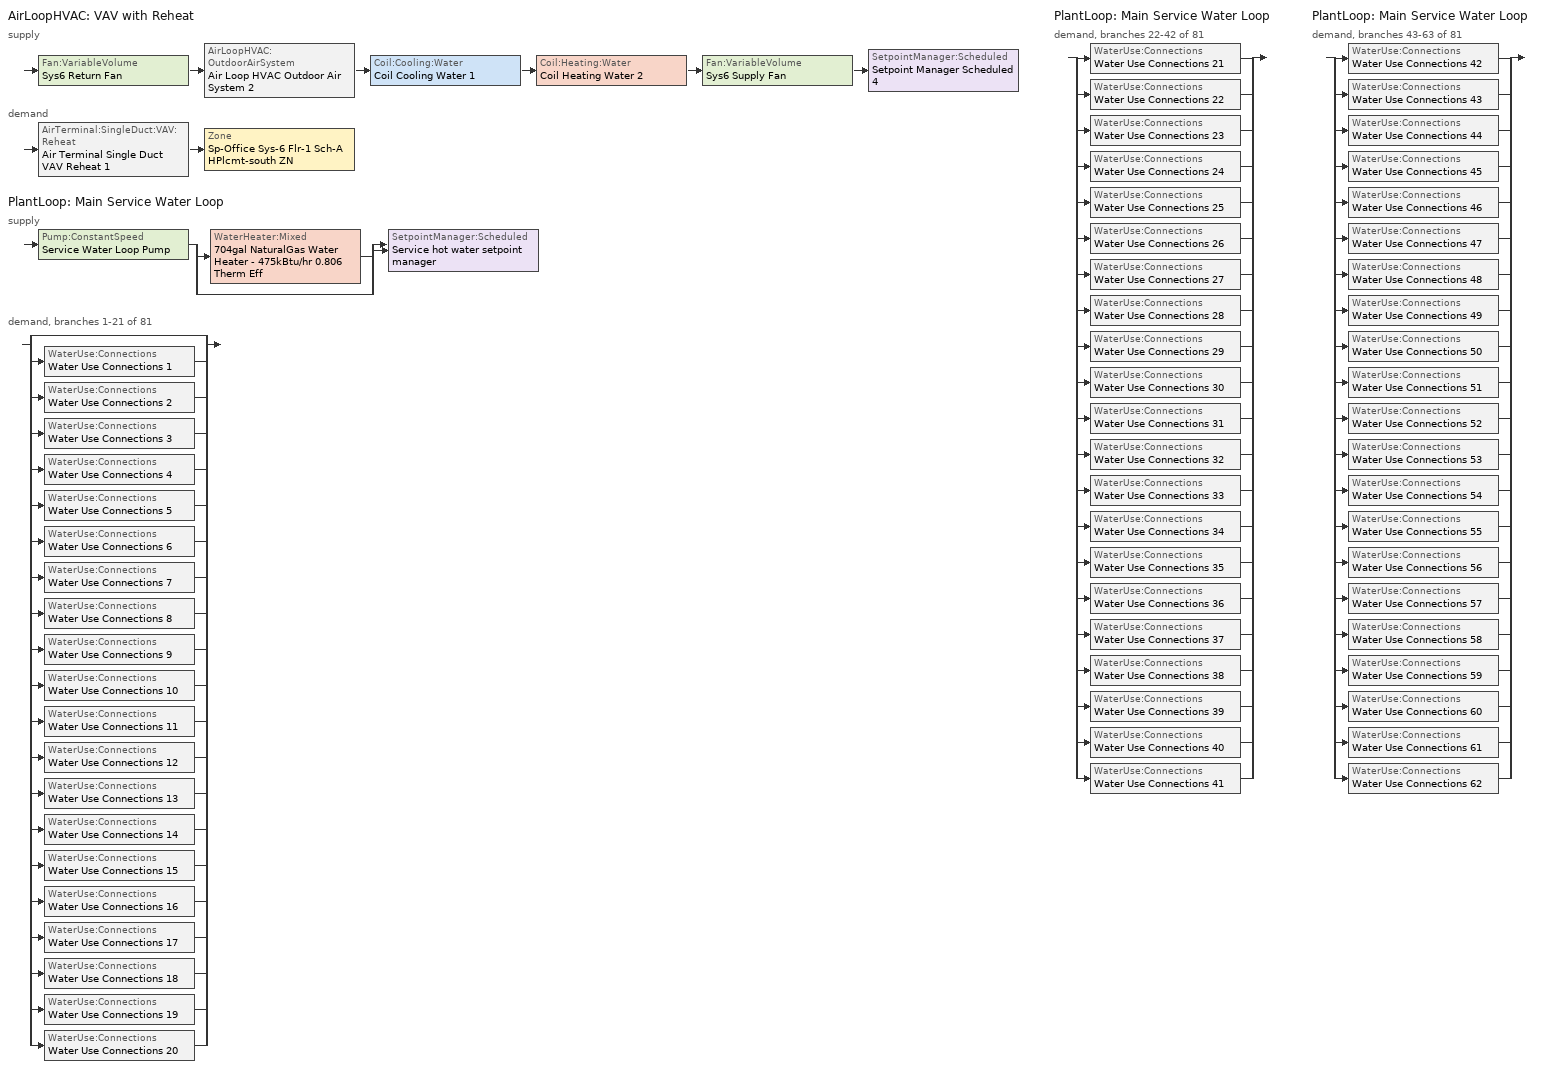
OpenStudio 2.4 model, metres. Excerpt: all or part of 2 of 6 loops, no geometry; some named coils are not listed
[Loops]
AirLoopHVAC 'VAV with Reheat'
 supply: Fan:VariableVolume 'Sys6 Return Fan' > AirLoopHVAC:OutdoorAirSystem 'Air Loop HVAC Outdoor Air System 2' > Coil:Cooling:Water 'Coil Cooling Water 1' > Coil:Heating:Water 'Coil Heating Water 2' > Fan:VariableVolume 'Sys6 Supply Fan' > SetpointManager:Scheduled 'Setpoint Manager Scheduled 4'
 demand: AirTerminal:SingleDuct:VAV:Reheat 'Air Terminal Single Duct VAV Reheat 1' > Zone 'Sp-Office Sys-6 Flr-1 Sch-A HPlcmt-south ZN'
PlantLoop 'Main Service Water Loop'
 supply: Pump:ConstantSpeed 'Service Water Loop Pump' > split
  | WaterHeater:Mixed '704gal NaturalGas Water Heater - 475kBtu/hr 0.806 Therm Eff'
  | bypass
  join > SetpointManager:Scheduled 'Service hot water setpoint manager'
 demand, branches 1-21 of 81: split
  | bypass
  | WaterUse:Connections 'Water Use Connections 1'
  | WaterUse:Connections 'Water Use Connections 2'
  | WaterUse:Connections 'Water Use Connections 3'
  | WaterUse:Connections 'Water Use Connections 4'
  | WaterUse:Connections 'Water Use Connections 5'
  | WaterUse:Connections 'Water Use Connections 6'
  | WaterUse:Connections 'Water Use Connections 7'
  | WaterUse:Connections 'Water Use Connections 8'
  | WaterUse:Connections 'Water Use Connections 9'
  | WaterUse:Connections 'Water Use Connections 10'
  | WaterUse:Connections 'Water Use Connections 11'
  | WaterUse:Connections 'Water Use Connections 12'
  | WaterUse:Connections 'Water Use Connections 13'
  | WaterUse:Connections 'Water Use Connections 14'
  | WaterUse:Connections 'Water Use Connections 15'
  | WaterUse:Connections 'Water Use Connections 16'
  | WaterUse:Connections 'Water Use Connections 17'
  | WaterUse:Connections 'Water Use Connections 18'
  | WaterUse:Connections 'Water Use Connections 19'
  | WaterUse:Connections 'Water Use Connections 20'
PlantLoop 'Main Service Water Loop'
 demand, branches 22-42 of 81: split
  | WaterUse:Connections 'Water Use Connections 21'
  | WaterUse:Connections 'Water Use Connections 22'
  | WaterUse:Connections 'Water Use Connections 23'
  | WaterUse:Connections 'Water Use Connections 24'
  | WaterUse:Connections 'Water Use Connections 25'
  | WaterUse:Connections 'Water Use Connections 26'
  | WaterUse:Connections 'Water Use Connections 27'
  | WaterUse:Connections 'Water Use Connections 28'
  | WaterUse:Connections 'Water Use Connections 29'
  | WaterUse:Connections 'Water Use Connections 30'
  | WaterUse:Connections 'Water Use Connections 31'
  | WaterUse:Connections 'Water Use Connections 32'
  | WaterUse:Connections 'Water Use Connections 33'
  | WaterUse:Connections 'Water Use Connections 34'
  | WaterUse:Connections 'Water Use Connections 35'
  | WaterUse:Connections 'Water Use Connections 36'
  | WaterUse:Connections 'Water Use Connections 37'
  | WaterUse:Connections 'Water Use Connections 38'
  | WaterUse:Connections 'Water Use Connections 39'
  | WaterUse:Connections 'Water Use Connections 40'
  | WaterUse:Connections 'Water Use Connections 41'
PlantLoop 'Main Service Water Loop'
 demand, branches 43-63 of 81: split
  | WaterUse:Connections 'Water Use Connections 42'
  | WaterUse:Connections 'Water Use Connections 43'
  | WaterUse:Connections 'Water Use Connections 44'
  | WaterUse:Connections 'Water Use Connections 45'
  | WaterUse:Connections 'Water Use Connections 46'
  | WaterUse:Connections 'Water Use Connections 47'
  | WaterUse:Connections 'Water Use Connections 48'
  | WaterUse:Connections 'Water Use Connections 49'
  | WaterUse:Connections 'Water Use Connections 50'
  | WaterUse:Connections 'Water Use Connections 51'
  | WaterUse:Connections 'Water Use Connections 52'
  | WaterUse:Connections 'Water Use Connections 53'
  | WaterUse:Connections 'Water Use Connections 54'
  | WaterUse:Connections 'Water Use Connections 55'
  | WaterUse:Connections 'Water Use Connections 56'
  | WaterUse:Connections 'Water Use Connections 57'
  | WaterUse:Connections 'Water Use Connections 58'
  | WaterUse:Connections 'Water Use Connections 59'
  | WaterUse:Connections 'Water Use Connections 60'
  | WaterUse:Connections 'Water Use Connections 61'
  | WaterUse:Connections 'Water Use Connections 62'
[Sizing:Zone]
Sp-Office Sys-6 Flr-1 Sch-A HPlcmt-south ZN: Zone Cooling Design Supply Air Temperature Input Method=SupplyAirTemperature; Zone Cooling Design Supply Air Temperature {C}=13; Zone Cooling Design Supply Air Temperature Difference {deltaC}=11.11; Zone Heating Design Supply Air Temperature Input Method=SupplyAirTemperature; Zone Heating Design Supply Air Temperature {C}=43; Zone Heating Design Supply Air Temperature Difference {deltaC}=11.11; Zone Cooling Design Supply Air Humidity Ratio {kg-H2O/kg-air}=0.0085; Zone Heating Design Supply Air Humidity Ratio {kg-H2O/kg-air}=0.008; Zone Heating Sizing Factor=1.3; Zone Cooling Sizing Factor=1.1; Cooling Design Air Flow Method=DesignDay; Heating Design Air Flow Method=DesignDay; Account for Dedicated Outdoor Air System=No; Dedicated Outdoor Air System Control Strategy=NeutralSupplyAir; Dedicated Outdoor Air Low Setpoint Temperature for Design {C}=autosize; Dedicated Outdoor Air High Setpoint Temperature for Design {C}=autosize
[Zone equipment]
Sp-Office Sys-6 Flr-1 Sch-A HPlcmt-south ZN: Air Terminal Single Duct VAV Reheat 1, Zone HVAC Baseboard Convective Water 90
[PlantLoop]
Main Service Water Loop: Glycol Concentration=0; Maximum Loop Temperature {C}=60; Minimum Loop Temperature {C}=10; Plant Loop Volume {m3}=Autocalculate; Load Distribution Scheme=Optimal
[Sizing:Plant]
Main Service Water Loop: Loop Type=Heating; Design Loop Exit Temperature {C}=60; Loop Design Temperature Difference {deltaC}=5; Sizing Option=NonCoincident; Zone Timesteps in Averaging Window=1; Coincident Sizing Factor Mode=None
[AirLoopHVAC]
VAV with Reheat: Availability Schedule=VAV with Reheat Occ Sch; Design Supply Air Flow Rate {m3/s}=AutoSize
[Sizing:System]
VAV with Reheat: Type of Load to Size On=Sensible; Design Outdoor Air Flow Rate {m3/s}=Autosize; Minimum System Air Flow Ratio=0.3; Preheat Design Temperature {C}=7; Preheat Design Humidity Ratio {kg-H2O/kg-Air}=0.008; Precool Design Temperature {C}=13; Precool Design Humidity Ratio {kg-H2O/kg-Air}=0.008; Central Cooling Design Supply Air Temperature {C}=13; Central Heating Design Supply Air Temperature {C}=13.1; Sizing Option=NonCoincident; 100% Outdoor Air in Cooling=No; 100% Outdoor Air in Heating=No; Central Cooling Design Supply Air Humidity Ratio {kg-H2O/kg-Air}=0.0085; Central Heating Design Supply Air Humidity Ratio {kg-H2O/kg-Air}=0.008; Cooling Design Air Flow Method=DesignDay; Cooling Design Air Flow Rate {m3/s}=0; Heating Design Air Flow Method=DesignDay; Heating Design Air Flow Rate {m3/s}=0; System Outdoor Air Method=ZoneSum; Zone Maximum Outdoor Air Fraction=1; Cooling Supply Air Flow Rate Per Floor Area {m3/s-m2}=0.00996765; Cooling Fraction of Autosized Cooling Supply Air Flow Rate=1; Cooling Supply Air Flow Rate Per Unit Cooling Capacity {m3/s-W}=3.94755e-05; Heating Supply Air Flow Rate Per Floor Area {m3/s-m2}=0.00996765; Heating Fraction of Autosized Heating Supply Air Flow Rate=1; Heating Fraction of Autosized Cooling Supply Air Flow Rate=1; Heating Supply Air Flow Rate Per Unit Heating Capacity {m3/s-W}=3.15882e-05; Cooling Design Capacity Method=CoolingDesignCapacity; Cooling Design Capacity {W}=autosize; Cooling Design Capacity Per Floor Area {W/m2}=234.7; Fraction of Autosized Cooling Design Capacity=1; Heating Design Capacity Method=HeatingDesignCapacity; Heating Design Capacity {W}=autosize; Heating Design Capacity Per Floor Area {W/m2}=157; Fraction of Autosized Heating Design Capacity=1; Central Cooling Capacity Control Method=OnOff
[Controller:OutdoorAir]
Controller Outdoor Air 2: Minimum Outdoor Air Flow Rate {m3/s}=0; Maximum Outdoor Air Flow Rate {m3/s}=Autosize; Economizer Control Type=NoEconomizer; Economizer Control Action Type=ModulateFlow; Economizer Maximum Limit Dry-Bulb Temperature {C}=28; Economizer Maximum Limit Enthalpy {J/kg}=64000; Economizer Minimum Limit Dry-Bulb Temperature {C}=-100; Lockout Type=NoLockout; Minimum Limit Type=FixedMinimum; Minimum Outdoor Air Schedule=VAV with Reheat Occ Sch; Controller Mechanical Ventilation=Controller Mechanical Ventilation 2; High Humidity Control=No; Heat Recovery Bypass Control Type=BypassWhenWithinEconomizerLimits
[Controller:MechanicalVentilation]
Controller Mechanical Ventilation 2: Availability Schedule=Always On Discrete; System Outdoor Air Method=ZoneSum
[AirLoopHVAC:OutdoorAirSystem]
Air Loop HVAC Outdoor Air System 2: Controller=Controller Outdoor Air 2
[SetpointManager:Scheduled] Control Variable=Temperature
Name | Schedule
Setpoint Manager Scheduled 4 | Supply Air Temp
Service hot water setpoint manager | Service Water Loop Temp - 140F
[Pump:ConstantSpeed]
Service Water Loop Pump: Rated Flow Rate {m3/s}=autosize; Rated Pump Head {Pa}=580546; Rated Power Consumption {W}=autosize; Motor Efficiency=0.855; Fraction of Motor Inefficiencies to Fluid Stream=0; Pump Control Type=Intermittent; Design Power Sizing Method=PowerPerFlowPerPressure; Design Electric Power per Unit Flow Rate {W/(m3/s)}=348701.1; Design Shaft Power per Unit Flow Rate per Unit Head {W-s/m3-Pa}=1.28205
[Fan:VariableVolume] Availability Schedule=Always On Discrete; Maximum Flow Rate {m3/s}=Autosize; Fan Power Minimum Flow Rate Input Method=Fraction; Fan Power Minimum Flow Fraction=0.68; Fan Power Minimum Air Flow Rate {m3/s}=0; Motor In Airstream Fraction=1; Fan Power Coefficient 1=-2.4176; Fan Power Coefficient 2=9.5874; Fan Power Coefficient 3=-11.559; Fan Power Coefficient 4=5.4009; Fan Power Coefficient 5=0
Name | Fan Efficiency | Pressure Rise {Pa} | Motor Efficiency
Sys6 Supply Fan | 0.549965 | 1000 | 0.8461
Sys6 Return Fan | 0.299975 | 250 | 0.4615
[AirTerminal:SingleDuct:VAV:Reheat]
Air Terminal Single Duct VAV Reheat 1: Availability Schedule=Always On Discrete; Maximum Air Flow Rate {m3/s}=AutoSize; Zone Minimum Air Flow Input Method=Constant; Constant Minimum Air Flow Fraction=0.3; Fixed Minimum Air Flow Rate {m3/s}=0.176497; Reheat Coil=Coil Heating Water 3; Maximum Hot Water or Steam Flow Rate {m3/s}=AutoSize; Minimum Hot Water or Steam Flow Rate {m3/s}=0; Convergence Tolerance=0.001; Damper Heating Action=Normal; Maximum Flow per Zone Floor Area During Reheat {m3/s-m2}=AutoSize; Maximum Flow Fraction During Reheat=AutoSize; Maximum Reheat Air Temperature {C}=43; Control For Outdoor Air=No
[WaterHeater:Mixed]
704gal NaturalGas Water Heater - 475kBtu/hr 0.806 Therm Eff: Tank Volume {m3}=2.66678; Setpoint Temperature Schedule=Service Water Loop Temp - 140F; Deadband Temperature Difference {deltaC}=2; Maximum Temperature Limit {C}=82.2222; Heater Control Type=Cycle; Heater Maximum Capacity {W}=139339; Heater Fuel Type=NaturalGas; Heater Thermal Efficiency=0.805913; Part Load Factor Curve=SWH-EFFFPLR-NECB2011; Off Cycle Parasitic Fuel Consumption Rate {W}=20; Off Cycle Parasitic Fuel Type=NaturalGas; Off Cycle Parasitic Heat Fraction to Tank=0.8; On Cycle Parasitic Fuel Type=NaturalGas; On Cycle Parasitic Heat Fraction to Tank=0; Ambient Temperature Indicator=Schedule; Ambient Temperature Schedule=Water Heater Ambient Temp Schedule - 70F; Off Cycle Loss Coefficient to Ambient Temperature {W/K}=21.1852; On Cycle Loss Coefficient to Ambient Temperature {W/K}=21.1852; Use Side Effectiveness=1; Source Side Effectiveness=1; Use Side Design Flow Rate {m3/s}=autosize; Source Side Design Flow Rate {m3/s}=autosize; Indirect Water Heating Recovery Time {hr}=1.5; Source Side Flow Control Mode=IndirectHeatPrimarySetpoint
[WaterUse:Connections]
Name | Water Use Equipment Name 1
Water Use Connections 1 | F2 n1 apartment Service Water Use 0.15gal/min
Water Use Connections 2 | F2 n2 apartment Service Water Use 0.15gal/min
Water Use Connections 3 | F2 ne apartment Service Water Use 0.15gal/min
Water Use Connections 4 | F2 nw apartment Service Water Use 0.15gal/min
Water Use Connections 5 | F2 s1 apartment Service Water Use 0.15gal/min
Water Use Connections 6 | F2 s2 apartment Service Water Use 0.15gal/min
Water Use Connections 7 | F2 se apartment Service Water Use 0.15gal/min
Water Use Connections 8 | F2 sw apartment Service Water Use 0.15gal/min
Water Use Connections 9 | F3 n1 apartment Service Water Use 0.15gal/min
Water Use Connections 10 | F3 n2 apartment Service Water Use 0.15gal/min
Water Use Connections 11 | F3 ne apartment Service Water Use 0.15gal/min
Water Use Connections 12 | F3 nw apartment Service Water Use 0.15gal/min
Water Use Connections 13 | F3 s1 apartment Service Water Use 0.15gal/min
Water Use Connections 14 | F3 s2 apartment Service Water Use 0.15gal/min
Water Use Connections 15 | F3 se apartment Service Water Use 0.15gal/min
Water Use Connections 16 | F3 sw apartment Service Water Use 0.15gal/min
Water Use Connections 17 | F4 n1 apartment Service Water Use 0.15gal/min
Water Use Connections 18 | F4 n2 apartment Service Water Use 0.15gal/min
Water Use Connections 19 | F4 ne apartment Service Water Use 0.15gal/min
Water Use Connections 20 | F4 nw apartment Service Water Use 0.15gal/min
Water Use Connections 21 | F4 s1 apartment Service Water Use 0.15gal/min
Water Use Connections 22 | F4 s2 apartment Service Water Use 0.15gal/min
Water Use Connections 23 | F4 se apartment Service Water Use 0.15gal/min
Water Use Connections 24 | F4 sw apartment Service Water Use 0.15gal/min
Water Use Connections 25 | F6 n1 apartment Service Water Use 0.15gal/min
Water Use Connections 26 | F6 n2 apartment Service Water Use 0.15gal/min
Water Use Connections 27 | F6 ne apartment Service Water Use 0.15gal/min
Water Use Connections 28 | F6 nw apartment Service Water Use 0.15gal/min
Water Use Connections 29 | F6 s1 apartment Service Water Use 0.15gal/min
Water Use Connections 30 | F6 s2 apartment Service Water Use 0.15gal/min
Water Use Connections 31 | F6 se apartment Service Water Use 0.15gal/min
Water Use Connections 32 | F6 sw apartment Service Water Use 0.15gal/min
Water Use Connections 33 | F7 n1 apartment Service Water Use 0.15gal/min
Water Use Connections 34 | F7 n2 apartment Service Water Use 0.15gal/min
Water Use Connections 35 | F7 ne apartment Service Water Use 0.15gal/min
Water Use Connections 36 | F7 nw apartment Service Water Use 0.15gal/min
Water Use Connections 37 | F7 s1 apartment Service Water Use 0.15gal/min
Water Use Connections 38 | F7 s2 apartment Service Water Use 0.15gal/min
Water Use Connections 39 | F7 se apartment Service Water Use 0.15gal/min
Water Use Connections 40 | F7 sw apartment Service Water Use 0.15gal/min
Water Use Connections 41 | F8 n1 apartment Service Water Use 0.15gal/min
Water Use Connections 42 | F8 n2 apartment Service Water Use 0.15gal/min
Water Use Connections 43 | F8 ne apartment Service Water Use 0.15gal/min
Water Use Connections 44 | F8 nw apartment Service Water Use 0.15gal/min
Water Use Connections 45 | F8 s1 apartment Service Water Use 0.15gal/min
Water Use Connections 46 | F8 s2 apartment Service Water Use 0.15gal/min
Water Use Connections 47 | F8 se apartment Service Water Use 0.15gal/min
Water Use Connections 48 | F8 sw apartment Service Water Use 0.15gal/min
Water Use Connections 49 | F9 n1 apartment Service Water Use 0.15gal/min
Water Use Connections 50 | F9 n2 apartment Service Water Use 0.15gal/min
Water Use Connections 51 | F9 ne apartment Service Water Use 0.15gal/min
Water Use Connections 52 | F9 nw apartment Service Water Use 0.15gal/min
Water Use Connections 53 | F9 s1 apartment Service Water Use 0.15gal/min
Water Use Connections 54 | F9 s2 apartment Service Water Use 0.15gal/min
Water Use Connections 55 | F9 se apartment Service Water Use 0.15gal/min
Water Use Connections 56 | F9 sw apartment Service Water Use 0.15gal/min
Water Use Connections 57 | G n1 apartment Service Water Use 0.15gal/min
Water Use Connections 58 | G n2 apartment Service Water Use 0.15gal/min
Water Use Connections 59 | G ne apartment Service Water Use 0.15gal/min
Water Use Connections 60 | G nw apartment Service Water Use 0.15gal/min
Water Use Connections 61 | G s1 apartment Service Water Use 0.15gal/min
Water Use Connections 62 | G s2 apartment Service Water Use 0.15gal/min
[WaterUse:Equipment:Definition] Peak Flow Rate {m3/s}=9.37419e-06
Name | Target Temperature Schedule | Sensible Fraction Schedule | Latent Fraction Schedule
F2 n1 apartment Service Water Use Def 0.15gal/min | Schedule Ruleset 5 | Schedule Ruleset 3 | Schedule Ruleset 4
F2 n2 apartment Service Water Use Def 0.15gal/min | Schedule Ruleset 8 | Schedule Ruleset 6 | Schedule Ruleset 7
F2 ne apartment Service Water Use Def 0.15gal/min | Schedule Ruleset 11 | Schedule Ruleset 9 | Schedule Ruleset 10
F2 nw apartment Service Water Use Def 0.15gal/min | Schedule Ruleset 14 | Schedule Ruleset 12 | Schedule Ruleset 13
F2 s1 apartment Service Water Use Def 0.15gal/min | Schedule Ruleset 17 | Schedule Ruleset 15 | Schedule Ruleset 16
F2 s2 apartment Service Water Use Def 0.15gal/min | Schedule Ruleset 20 | Schedule Ruleset 18 | Schedule Ruleset 19
F2 se apartment Service Water Use Def 0.15gal/min | Schedule Ruleset 23 | Schedule Ruleset 21 | Schedule Ruleset 22
F2 sw apartment Service Water Use Def 0.15gal/min | Schedule Ruleset 26 | Schedule Ruleset 24 | Schedule Ruleset 25
F3 n1 apartment Service Water Use Def 0.15gal/min | Schedule Ruleset 29 | Schedule Ruleset 27 | Schedule Ruleset 28
F3 n2 apartment Service Water Use Def 0.15gal/min | Schedule Ruleset 32 | Schedule Ruleset 30 | Schedule Ruleset 31
F3 ne apartment Service Water Use Def 0.15gal/min | Schedule Ruleset 35 | Schedule Ruleset 33 | Schedule Ruleset 34
F3 nw apartment Service Water Use Def 0.15gal/min | Schedule Ruleset 38 | Schedule Ruleset 36 | Schedule Ruleset 37
F3 s1 apartment Service Water Use Def 0.15gal/min | Schedule Ruleset 41 | Schedule Ruleset 39 | Schedule Ruleset 40
F3 s2 apartment Service Water Use Def 0.15gal/min | Schedule Ruleset 44 | Schedule Ruleset 42 | Schedule Ruleset 43
F3 se apartment Service Water Use Def 0.15gal/min | Schedule Ruleset 47 | Schedule Ruleset 45 | Schedule Ruleset 46
F3 sw apartment Service Water Use Def 0.15gal/min | Schedule Ruleset 50 | Schedule Ruleset 48 | Schedule Ruleset 49
F4 n1 apartment Service Water Use Def 0.15gal/min | Schedule Ruleset 53 | Schedule Ruleset 51 | Schedule Ruleset 52
F4 n2 apartment Service Water Use Def 0.15gal/min | Schedule Ruleset 56 | Schedule Ruleset 54 | Schedule Ruleset 55
F4 ne apartment Service Water Use Def 0.15gal/min | Schedule Ruleset 59 | Schedule Ruleset 57 | Schedule Ruleset 58
F4 nw apartment Service Water Use Def 0.15gal/min | Schedule Ruleset 62 | Schedule Ruleset 60 | Schedule Ruleset 61
F4 s1 apartment Service Water Use Def 0.15gal/min | Schedule Ruleset 65 | Schedule Ruleset 63 | Schedule Ruleset 64
F4 s2 apartment Service Water Use Def 0.15gal/min | Schedule Ruleset 68 | Schedule Ruleset 66 | Schedule Ruleset 67
F4 se apartment Service Water Use Def 0.15gal/min | Schedule Ruleset 71 | Schedule Ruleset 69 | Schedule Ruleset 70
F4 sw apartment Service Water Use Def 0.15gal/min | Schedule Ruleset 74 | Schedule Ruleset 72 | Schedule Ruleset 73
F6 n1 apartment Service Water Use Def 0.15gal/min | Schedule Ruleset 77 | Schedule Ruleset 75 | Schedule Ruleset 76
F6 n2 apartment Service Water Use Def 0.15gal/min | Schedule Ruleset 80 | Schedule Ruleset 78 | Schedule Ruleset 79
F6 ne apartment Service Water Use Def 0.15gal/min | Schedule Ruleset 83 | Schedule Ruleset 81 | Schedule Ruleset 82
F6 nw apartment Service Water Use Def 0.15gal/min | Schedule Ruleset 86 | Schedule Ruleset 84 | Schedule Ruleset 85
F6 s1 apartment Service Water Use Def 0.15gal/min | Schedule Ruleset 89 | Schedule Ruleset 87 | Schedule Ruleset 88
F6 s2 apartment Service Water Use Def 0.15gal/min | Schedule Ruleset 92 | Schedule Ruleset 90 | Schedule Ruleset 91
F6 se apartment Service Water Use Def 0.15gal/min | Schedule Ruleset 95 | Schedule Ruleset 93 | Schedule Ruleset 94
F6 sw apartment Service Water Use Def 0.15gal/min | Schedule Ruleset 98 | Schedule Ruleset 96 | Schedule Ruleset 97
F7 n1 apartment Service Water Use Def 0.15gal/min | Schedule Ruleset 101 | Schedule Ruleset 99 | Schedule Ruleset 100
F7 n2 apartment Service Water Use Def 0.15gal/min | Schedule Ruleset 104 | Schedule Ruleset 102 | Schedule Ruleset 103
F7 ne apartment Service Water Use Def 0.15gal/min | Schedule Ruleset 107 | Schedule Ruleset 105 | Schedule Ruleset 106
F7 nw apartment Service Water Use Def 0.15gal/min | Schedule Ruleset 110 | Schedule Ruleset 108 | Schedule Ruleset 109
F7 s1 apartment Service Water Use Def 0.15gal/min | Schedule Ruleset 113 | Schedule Ruleset 111 | Schedule Ruleset 112
F7 s2 apartment Service Water Use Def 0.15gal/min | Schedule Ruleset 116 | Schedule Ruleset 114 | Schedule Ruleset 115
F7 se apartment Service Water Use Def 0.15gal/min | Schedule Ruleset 119 | Schedule Ruleset 117 | Schedule Ruleset 118
F7 sw apartment Service Water Use Def 0.15gal/min | Schedule Ruleset 122 | Schedule Ruleset 120 | Schedule Ruleset 121
F8 n1 apartment Service Water Use Def 0.15gal/min | Schedule Ruleset 125 | Schedule Ruleset 123 | Schedule Ruleset 124
F8 n2 apartment Service Water Use Def 0.15gal/min | Schedule Ruleset 128 | Schedule Ruleset 126 | Schedule Ruleset 127
F8 ne apartment Service Water Use Def 0.15gal/min | Schedule Ruleset 131 | Schedule Ruleset 129 | Schedule Ruleset 130
F8 nw apartment Service Water Use Def 0.15gal/min | Schedule Ruleset 134 | Schedule Ruleset 132 | Schedule Ruleset 133
F8 s1 apartment Service Water Use Def 0.15gal/min | Schedule Ruleset 137 | Schedule Ruleset 135 | Schedule Ruleset 136
F8 s2 apartment Service Water Use Def 0.15gal/min | Schedule Ruleset 140 | Schedule Ruleset 138 | Schedule Ruleset 139
F8 se apartment Service Water Use Def 0.15gal/min | Schedule Ruleset 143 | Schedule Ruleset 141 | Schedule Ruleset 142
F8 sw apartment Service Water Use Def 0.15gal/min | Schedule Ruleset 146 | Schedule Ruleset 144 | Schedule Ruleset 145
F9 n1 apartment Service Water Use Def 0.15gal/min | Schedule Ruleset 149 | Schedule Ruleset 147 | Schedule Ruleset 148
F9 n2 apartment Service Water Use Def 0.15gal/min | Schedule Ruleset 152 | Schedule Ruleset 150 | Schedule Ruleset 151
F9 ne apartment Service Water Use Def 0.15gal/min | Schedule Ruleset 155 | Schedule Ruleset 153 | Schedule Ruleset 154
F9 nw apartment Service Water Use Def 0.15gal/min | Schedule Ruleset 158 | Schedule Ruleset 156 | Schedule Ruleset 157
F9 s1 apartment Service Water Use Def 0.15gal/min | Schedule Ruleset 161 | Schedule Ruleset 159 | Schedule Ruleset 160
F9 s2 apartment Service Water Use Def 0.15gal/min | Schedule Ruleset 164 | Schedule Ruleset 162 | Schedule Ruleset 163
F9 se apartment Service Water Use Def 0.15gal/min | Schedule Ruleset 167 | Schedule Ruleset 165 | Schedule Ruleset 166
F9 sw apartment Service Water Use Def 0.15gal/min | Schedule Ruleset 170 | Schedule Ruleset 168 | Schedule Ruleset 169
G n1 apartment Service Water Use Def 0.15gal/min | Schedule Ruleset 173 | Schedule Ruleset 171 | Schedule Ruleset 172
G n2 apartment Service Water Use Def 0.15gal/min | Schedule Ruleset 176 | Schedule Ruleset 174 | Schedule Ruleset 175
G ne apartment Service Water Use Def 0.15gal/min | Schedule Ruleset 179 | Schedule Ruleset 177 | Schedule Ruleset 178
G nw apartment Service Water Use Def 0.15gal/min | Schedule Ruleset 182 | Schedule Ruleset 180 | Schedule Ruleset 181
G s1 apartment Service Water Use Def 0.15gal/min | Schedule Ruleset 185 | Schedule Ruleset 183 | Schedule Ruleset 184
G s2 apartment Service Water Use Def 0.15gal/min | Schedule Ruleset 188 | Schedule Ruleset 186 | Schedule Ruleset 187
[WaterUse:Equipment] Flow Rate Fraction Schedule=NECB-G-Service Water Heating
Name | Water Use Equipment Definition | Space
F2 n1 apartment Service Water Use 0.15gal/min | F2 n1 apartment Service Water Use Def 0.15gal/min | F2 N1 Apartment
F2 n2 apartment Service Water Use 0.15gal/min | F2 n2 apartment Service Water Use Def 0.15gal/min | F2 N2 Apartment
F2 ne apartment Service Water Use 0.15gal/min | F2 ne apartment Service Water Use Def 0.15gal/min | F2 NE Apartment
F2 nw apartment Service Water Use 0.15gal/min | F2 nw apartment Service Water Use Def 0.15gal/min | F2 NW Apartment
F2 s1 apartment Service Water Use 0.15gal/min | F2 s1 apartment Service Water Use Def 0.15gal/min | F2 S1 Apartment
F2 s2 apartment Service Water Use 0.15gal/min | F2 s2 apartment Service Water Use Def 0.15gal/min | F2 S2 Apartment
F2 se apartment Service Water Use 0.15gal/min | F2 se apartment Service Water Use Def 0.15gal/min | F2 SE Apartment
F2 sw apartment Service Water Use 0.15gal/min | F2 sw apartment Service Water Use Def 0.15gal/min | F2 SW Apartment
F3 n1 apartment Service Water Use 0.15gal/min | F3 n1 apartment Service Water Use Def 0.15gal/min | F3 N1 Apartment
F3 n2 apartment Service Water Use 0.15gal/min | F3 n2 apartment Service Water Use Def 0.15gal/min | F3 N2 Apartment
F3 ne apartment Service Water Use 0.15gal/min | F3 ne apartment Service Water Use Def 0.15gal/min | F3 NE Apartment
F3 nw apartment Service Water Use 0.15gal/min | F3 nw apartment Service Water Use Def 0.15gal/min | F3 NW Apartment
F3 s1 apartment Service Water Use 0.15gal/min | F3 s1 apartment Service Water Use Def 0.15gal/min | F3 S1 Apartment
F3 s2 apartment Service Water Use 0.15gal/min | F3 s2 apartment Service Water Use Def 0.15gal/min | F3 S2 Apartment
F3 se apartment Service Water Use 0.15gal/min | F3 se apartment Service Water Use Def 0.15gal/min | F3 SE Apartment
F3 sw apartment Service Water Use 0.15gal/min | F3 sw apartment Service Water Use Def 0.15gal/min | F3 SW Apartment
F4 n1 apartment Service Water Use 0.15gal/min | F4 n1 apartment Service Water Use Def 0.15gal/min | F4 N1 Apartment
F4 n2 apartment Service Water Use 0.15gal/min | F4 n2 apartment Service Water Use Def 0.15gal/min | F4 N2 Apartment
F4 ne apartment Service Water Use 0.15gal/min | F4 ne apartment Service Water Use Def 0.15gal/min | F4 NE Apartment
F4 nw apartment Service Water Use 0.15gal/min | F4 nw apartment Service Water Use Def 0.15gal/min | F4 NW Apartment
F4 s1 apartment Service Water Use 0.15gal/min | F4 s1 apartment Service Water Use Def 0.15gal/min | F4 S1 Apartment
F4 s2 apartment Service Water Use 0.15gal/min | F4 s2 apartment Service Water Use Def 0.15gal/min | F4 S2 Apartment
F4 se apartment Service Water Use 0.15gal/min | F4 se apartment Service Water Use Def 0.15gal/min | F4 SE Apartment
F4 sw apartment Service Water Use 0.15gal/min | F4 sw apartment Service Water Use Def 0.15gal/min | F4 SW Apartment
F6 n1 apartment Service Water Use 0.15gal/min | F6 n1 apartment Service Water Use Def 0.15gal/min | F6 N1 Apartment
F6 n2 apartment Service Water Use 0.15gal/min | F6 n2 apartment Service Water Use Def 0.15gal/min | F6 N2 Apartment
F6 ne apartment Service Water Use 0.15gal/min | F6 ne apartment Service Water Use Def 0.15gal/min | F6 NE Apartment
F6 nw apartment Service Water Use 0.15gal/min | F6 nw apartment Service Water Use Def 0.15gal/min | F6 NW Apartment
F6 s1 apartment Service Water Use 0.15gal/min | F6 s1 apartment Service Water Use Def 0.15gal/min | F6 S1 Apartment
F6 s2 apartment Service Water Use 0.15gal/min | F6 s2 apartment Service Water Use Def 0.15gal/min | F6 S2 Apartment
F6 se apartment Service Water Use 0.15gal/min | F6 se apartment Service Water Use Def 0.15gal/min | F6 SE Apartment
F6 sw apartment Service Water Use 0.15gal/min | F6 sw apartment Service Water Use Def 0.15gal/min | F6 SW Apartment
F7 n1 apartment Service Water Use 0.15gal/min | F7 n1 apartment Service Water Use Def 0.15gal/min | F7 N1 Apartment
F7 n2 apartment Service Water Use 0.15gal/min | F7 n2 apartment Service Water Use Def 0.15gal/min | F7 N2 Apartment
F7 ne apartment Service Water Use 0.15gal/min | F7 ne apartment Service Water Use Def 0.15gal/min | F7 NE Apartment
F7 nw apartment Service Water Use 0.15gal/min | F7 nw apartment Service Water Use Def 0.15gal/min | F7 NW Apartment
F7 s1 apartment Service Water Use 0.15gal/min | F7 s1 apartment Service Water Use Def 0.15gal/min | F7 S1 Apartment
F7 s2 apartment Service Water Use 0.15gal/min | F7 s2 apartment Service Water Use Def 0.15gal/min | F7 S2 Apartment
F7 se apartment Service Water Use 0.15gal/min | F7 se apartment Service Water Use Def 0.15gal/min | F7 SE Apartment
F7 sw apartment Service Water Use 0.15gal/min | F7 sw apartment Service Water Use Def 0.15gal/min | F7 SW Apartment
F8 n1 apartment Service Water Use 0.15gal/min | F8 n1 apartment Service Water Use Def 0.15gal/min | F8 N1 Apartment
F8 n2 apartment Service Water Use 0.15gal/min | F8 n2 apartment Service Water Use Def 0.15gal/min | F8 N2 Apartment
F8 ne apartment Service Water Use 0.15gal/min | F8 ne apartment Service Water Use Def 0.15gal/min | F8 NE Apartment
F8 nw apartment Service Water Use 0.15gal/min | F8 nw apartment Service Water Use Def 0.15gal/min | F8 NW Apartment
F8 s1 apartment Service Water Use 0.15gal/min | F8 s1 apartment Service Water Use Def 0.15gal/min | F8 S1 Apartment
F8 s2 apartment Service Water Use 0.15gal/min | F8 s2 apartment Service Water Use Def 0.15gal/min | F8 S2 Apartment
F8 se apartment Service Water Use 0.15gal/min | F8 se apartment Service Water Use Def 0.15gal/min | F8 SE Apartment
F8 sw apartment Service Water Use 0.15gal/min | F8 sw apartment Service Water Use Def 0.15gal/min | F8 SW Apartment
F9 n1 apartment Service Water Use 0.15gal/min | F9 n1 apartment Service Water Use Def 0.15gal/min | F9 N1 Apartment
F9 n2 apartment Service Water Use 0.15gal/min | F9 n2 apartment Service Water Use Def 0.15gal/min | F9 N2 Apartment
F9 ne apartment Service Water Use 0.15gal/min | F9 ne apartment Service Water Use Def 0.15gal/min | F9 NE Apartment
F9 nw apartment Service Water Use 0.15gal/min | F9 nw apartment Service Water Use Def 0.15gal/min | F9 NW Apartment
F9 s1 apartment Service Water Use 0.15gal/min | F9 s1 apartment Service Water Use Def 0.15gal/min | F9 S1 Apartment
F9 s2 apartment Service Water Use 0.15gal/min | F9 s2 apartment Service Water Use Def 0.15gal/min | F9 S2 Apartment
F9 se apartment Service Water Use 0.15gal/min | F9 se apartment Service Water Use Def 0.15gal/min | F9 SE Apartment
F9 sw apartment Service Water Use 0.15gal/min | F9 sw apartment Service Water Use Def 0.15gal/min | F9 SW Apartment
G n1 apartment Service Water Use 0.15gal/min | G n1 apartment Service Water Use Def 0.15gal/min | G N1 Apartment
G n2 apartment Service Water Use 0.15gal/min | G n2 apartment Service Water Use Def 0.15gal/min | G N2 Apartment
G ne apartment Service Water Use 0.15gal/min | G ne apartment Service Water Use Def 0.15gal/min | G NE Apartment
G nw apartment Service Water Use 0.15gal/min | G nw apartment Service Water Use Def 0.15gal/min | G NW Apartment
G s1 apartment Service Water Use 0.15gal/min | G s1 apartment Service Water Use Def 0.15gal/min | G S1 Apartment
G s2 apartment Service Water Use 0.15gal/min | G s2 apartment Service Water Use Def 0.15gal/min | G S2 Apartment
[Schedule:Ruleset]
Supply Air Temp: Default Day Schedule=Supply Air Temp Default
Service Water Loop Temp - 140F: Default Day Schedule=Service Water Loop Temp - 140F Default
Water Heater Ambient Temp Schedule - 70F: Default Day Schedule=Water Heater Ambient Temp Schedule - 70F Default
Schedule Ruleset 3: Default Day Schedule=Schedule Day 8
Schedule Ruleset 4: Default Day Schedule=Schedule Day 9
Schedule Ruleset 5: Default Day Schedule=Schedule Day 10
NECB-G-Service Water Heating: Default Day Schedule=NECB-G-Service Water Heating Default
Schedule Ruleset 6: Default Day Schedule=Schedule Day 11
Schedule Ruleset 7: Default Day Schedule=Schedule Day 12
Schedule Ruleset 8: Default Day Schedule=Schedule Day 13
Schedule Ruleset 9: Default Day Schedule=Schedule Day 14
Schedule Ruleset 10: Default Day Schedule=Schedule Day 15
Schedule Ruleset 11: Default Day Schedule=Schedule Day 16
Schedule Ruleset 12: Default Day Schedule=Schedule Day 17
Schedule Ruleset 13: Default Day Schedule=Schedule Day 18
Schedule Ruleset 14: Default Day Schedule=Schedule Day 19
Schedule Ruleset 15: Default Day Schedule=Schedule Day 20
Schedule Ruleset 16: Default Day Schedule=Schedule Day 21
Schedule Ruleset 17: Default Day Schedule=Schedule Day 22
Schedule Ruleset 18: Default Day Schedule=Schedule Day 23
Schedule Ruleset 19: Default Day Schedule=Schedule Day 24
Schedule Ruleset 20: Default Day Schedule=Schedule Day 25
Schedule Ruleset 21: Default Day Schedule=Schedule Day 26
Schedule Ruleset 22: Default Day Schedule=Schedule Day 27
Schedule Ruleset 23: Default Day Schedule=Schedule Day 28
Schedule Ruleset 24: Default Day Schedule=Schedule Day 29
Schedule Ruleset 25: Default Day Schedule=Schedule Day 30
Schedule Ruleset 26: Default Day Schedule=Schedule Day 31
Schedule Ruleset 27: Default Day Schedule=Schedule Day 32
Schedule Ruleset 28: Default Day Schedule=Schedule Day 33
Schedule Ruleset 29: Default Day Schedule=Schedule Day 34
Schedule Ruleset 30: Default Day Schedule=Schedule Day 35
Schedule Ruleset 31: Default Day Schedule=Schedule Day 36
Schedule Ruleset 32: Default Day Schedule=Schedule Day 37
Schedule Ruleset 33: Default Day Schedule=Schedule Day 38
Schedule Ruleset 34: Default Day Schedule=Schedule Day 39
Schedule Ruleset 35: Default Day Schedule=Schedule Day 40
Schedule Ruleset 36: Default Day Schedule=Schedule Day 41
Schedule Ruleset 37: Default Day Schedule=Schedule Day 42
Schedule Ruleset 38: Default Day Schedule=Schedule Day 43
Schedule Ruleset 39: Default Day Schedule=Schedule Day 44
Schedule Ruleset 40: Default Day Schedule=Schedule Day 45
Schedule Ruleset 41: Default Day Schedule=Schedule Day 46
Schedule Ruleset 42: Default Day Schedule=Schedule Day 47
Schedule Ruleset 43: Default Day Schedule=Schedule Day 48
Schedule Ruleset 44: Default Day Schedule=Schedule Day 49
Schedule Ruleset 45: Default Day Schedule=Schedule Day 50
Schedule Ruleset 46: Default Day Schedule=Schedule Day 51
Schedule Ruleset 47: Default Day Schedule=Schedule Day 52
Schedule Ruleset 48: Default Day Schedule=Schedule Day 53
Schedule Ruleset 49: Default Day Schedule=Schedule Day 54
Schedule Ruleset 50: Default Day Schedule=Schedule Day 55
Schedule Ruleset 51: Default Day Schedule=Schedule Day 56
Schedule Ruleset 52: Default Day Schedule=Schedule Day 57
Schedule Ruleset 53: Default Day Schedule=Schedule Day 58
Schedule Ruleset 54: Default Day Schedule=Schedule Day 59
Schedule Ruleset 55: Default Day Schedule=Schedule Day 60
Schedule Ruleset 56: Default Day Schedule=Schedule Day 61
Schedule Ruleset 57: Default Day Schedule=Schedule Day 62
Schedule Ruleset 58: Default Day Schedule=Schedule Day 63
Schedule Ruleset 59: Default Day Schedule=Schedule Day 64
Schedule Ruleset 60: Default Day Schedule=Schedule Day 65
Schedule Ruleset 61: Default Day Schedule=Schedule Day 66
Schedule Ruleset 62: Default Day Schedule=Schedule Day 67
Schedule Ruleset 63: Default Day Schedule=Schedule Day 68
Schedule Ruleset 64: Default Day Schedule=Schedule Day 69
Schedule Ruleset 65: Default Day Schedule=Schedule Day 70
Schedule Ruleset 66: Default Day Schedule=Schedule Day 71
Schedule Ruleset 67: Default Day Schedule=Schedule Day 72
Schedule Ruleset 68: Default Day Schedule=Schedule Day 73
Schedule Ruleset 69: Default Day Schedule=Schedule Day 74
Schedule Ruleset 70: Default Day Schedule=Schedule Day 75
Schedule Ruleset 71: Default Day Schedule=Schedule Day 76
Schedule Ruleset 72: Default Day Schedule=Schedule Day 77
Schedule Ruleset 73: Default Day Schedule=Schedule Day 78
Schedule Ruleset 74: Default Day Schedule=Schedule Day 79
Schedule Ruleset 75: Default Day Schedule=Schedule Day 80
Schedule Ruleset 76: Default Day Schedule=Schedule Day 81
Schedule Ruleset 77: Default Day Schedule=Schedule Day 82
Schedule Ruleset 78: Default Day Schedule=Schedule Day 83
Schedule Ruleset 79: Default Day Schedule=Schedule Day 84
Schedule Ruleset 80: Default Day Schedule=Schedule Day 85
Schedule Ruleset 81: Default Day Schedule=Schedule Day 86
Schedule Ruleset 82: Default Day Schedule=Schedule Day 87
Schedule Ruleset 83: Default Day Schedule=Schedule Day 88
Schedule Ruleset 84: Default Day Schedule=Schedule Day 89
Schedule Ruleset 85: Default Day Schedule=Schedule Day 90
Schedule Ruleset 86: Default Day Schedule=Schedule Day 91
Schedule Ruleset 87: Default Day Schedule=Schedule Day 92
Schedule Ruleset 88: Default Day Schedule=Schedule Day 93
Schedule Ruleset 89: Default Day Schedule=Schedule Day 94
Schedule Ruleset 90: Default Day Schedule=Schedule Day 95
Schedule Ruleset 91: Default Day Schedule=Schedule Day 96
Schedule Ruleset 92: Default Day Schedule=Schedule Day 97
Schedule Ruleset 93: Default Day Schedule=Schedule Day 98
Schedule Ruleset 94: Default Day Schedule=Schedule Day 99
Schedule Ruleset 95: Default Day Schedule=Schedule Day 100
Schedule Ruleset 96: Default Day Schedule=Schedule Day 101
Schedule Ruleset 97: Default Day Schedule=Schedule Day 102
Schedule Ruleset 98: Default Day Schedule=Schedule Day 103
Schedule Ruleset 99: Default Day Schedule=Schedule Day 104
Schedule Ruleset 100: Default Day Schedule=Schedule Day 105
Schedule Ruleset 101: Default Day Schedule=Schedule Day 106
Schedule Ruleset 102: Default Day Schedule=Schedule Day 107
Schedule Ruleset 103: Default Day Schedule=Schedule Day 108
Schedule Ruleset 104: Default Day Schedule=Schedule Day 109
Schedule Ruleset 105: Default Day Schedule=Schedule Day 110
Schedule Ruleset 106: Default Day Schedule=Schedule Day 111
Schedule Ruleset 107: Default Day Schedule=Schedule Day 112
Schedule Ruleset 108: Default Day Schedule=Schedule Day 113
Schedule Ruleset 109: Default Day Schedule=Schedule Day 114
Schedule Ruleset 110: Default Day Schedule=Schedule Day 115
Schedule Ruleset 111: Default Day Schedule=Schedule Day 116
Schedule Ruleset 112: Default Day Schedule=Schedule Day 117
Schedule Ruleset 113: Default Day Schedule=Schedule Day 118
Schedule Ruleset 114: Default Day Schedule=Schedule Day 119
Schedule Ruleset 115: Default Day Schedule=Schedule Day 120
Schedule Ruleset 116: Default Day Schedule=Schedule Day 121
Schedule Ruleset 117: Default Day Schedule=Schedule Day 122
Schedule Ruleset 118: Default Day Schedule=Schedule Day 123
Schedule Ruleset 119: Default Day Schedule=Schedule Day 124
Schedule Ruleset 120: Default Day Schedule=Schedule Day 125
Schedule Ruleset 121: Default Day Schedule=Schedule Day 126
Schedule Ruleset 122: Default Day Schedule=Schedule Day 127
Schedule Ruleset 123: Default Day Schedule=Schedule Day 128
Schedule Ruleset 124: Default Day Schedule=Schedule Day 129
Schedule Ruleset 125: Default Day Schedule=Schedule Day 130
Schedule Ruleset 126: Default Day Schedule=Schedule Day 131
Schedule Ruleset 127: Default Day Schedule=Schedule Day 132
Schedule Ruleset 128: Default Day Schedule=Schedule Day 133
Schedule Ruleset 129: Default Day Schedule=Schedule Day 134
Schedule Ruleset 130: Default Day Schedule=Schedule Day 135
Schedule Ruleset 131: Default Day Schedule=Schedule Day 136
Schedule Ruleset 132: Default Day Schedule=Schedule Day 137
Schedule Ruleset 133: Default Day Schedule=Schedule Day 138
Schedule Ruleset 134: Default Day Schedule=Schedule Day 139
Schedule Ruleset 135: Default Day Schedule=Schedule Day 140
Schedule Ruleset 136: Default Day Schedule=Schedule Day 141
Schedule Ruleset 137: Default Day Schedule=Schedule Day 142
Schedule Ruleset 138: Default Day Schedule=Schedule Day 143
Schedule Ruleset 139: Default Day Schedule=Schedule Day 144
Schedule Ruleset 140: Default Day Schedule=Schedule Day 145
Schedule Ruleset 141: Default Day Schedule=Schedule Day 146
Schedule Ruleset 142: Default Day Schedule=Schedule Day 147
Schedule Ruleset 143: Default Day Schedule=Schedule Day 148
Schedule Ruleset 144: Default Day Schedule=Schedule Day 149
Schedule Ruleset 145: Default Day Schedule=Schedule Day 150
Schedule Ruleset 146: Default Day Schedule=Schedule Day 151
Schedule Ruleset 147: Default Day Schedule=Schedule Day 152
Schedule Ruleset 148: Default Day Schedule=Schedule Day 153
Schedule Ruleset 149: Default Day Schedule=Schedule Day 154
Schedule Ruleset 150: Default Day Schedule=Schedule Day 155
Schedule Ruleset 151: Default Day Schedule=Schedule Day 156
Schedule Ruleset 152: Default Day Schedule=Schedule Day 157
Schedule Ruleset 153: Default Day Schedule=Schedule Day 158
Schedule Ruleset 154: Default Day Schedule=Schedule Day 159
Schedule Ruleset 155: Default Day Schedule=Schedule Day 160
Schedule Ruleset 156: Default Day Schedule=Schedule Day 161
Schedule Ruleset 157: Default Day Schedule=Schedule Day 162
Schedule Ruleset 158: Default Day Schedule=Schedule Day 163
Schedule Ruleset 159: Default Day Schedule=Schedule Day 164
Schedule Ruleset 160: Default Day Schedule=Schedule Day 165
Schedule Ruleset 161: Default Day Schedule=Schedule Day 166
Schedule Ruleset 162: Default Day Schedule=Schedule Day 167
Schedule Ruleset 163: Default Day Schedule=Schedule Day 168
Schedule Ruleset 164: Default Day Schedule=Schedule Day 169
Schedule Ruleset 165: Default Day Schedule=Schedule Day 170
Schedule Ruleset 166: Default Day Schedule=Schedule Day 171
Schedule Ruleset 167: Default Day Schedule=Schedule Day 172
Schedule Ruleset 168: Default Day Schedule=Schedule Day 173
Schedule Ruleset 169: Default Day Schedule=Schedule Day 174
Schedule Ruleset 170: Default Day Schedule=Schedule Day 175
Schedule Ruleset 171: Default Day Schedule=Schedule Day 176
Schedule Ruleset 172: Default Day Schedule=Schedule Day 177
Schedule Ruleset 173: Default Day Schedule=Schedule Day 178
Schedule Ruleset 174: Default Day Schedule=Schedule Day 179
Schedule Ruleset 175: Default Day Schedule=Schedule Day 180
Schedule Ruleset 176: Default Day Schedule=Schedule Day 181
Schedule Ruleset 177: Default Day Schedule=Schedule Day 182
Schedule Ruleset 178: Default Day Schedule=Schedule Day 183
Schedule Ruleset 179: Default Day Schedule=Schedule Day 184
Schedule Ruleset 180: Default Day Schedule=Schedule Day 185
Schedule Ruleset 181: Default Day Schedule=Schedule Day 186
Schedule Ruleset 182: Default Day Schedule=Schedule Day 187
Schedule Ruleset 183: Default Day Schedule=Schedule Day 188
Schedule Ruleset 184: Default Day Schedule=Schedule Day 189
Schedule Ruleset 185: Default Day Schedule=Schedule Day 190
Schedule Ruleset 186: Default Day Schedule=Schedule Day 191
Schedule Ruleset 187: Default Day Schedule=Schedule Day 192
Schedule Ruleset 188: Default Day Schedule=Schedule Day 193
VAV with Reheat Occ Sch: Default Day Schedule=VAV with Reheat Occ Sch Default; Summer Design Day Schedule=VAV with Reheat Occ Sch Summer Design Day; Winter Design Day Schedule=VAV with Reheat Occ Sch Winter Design Day
[Schedule:Day]
Supply Air Temp Default: 24, 0, 13
Service Water Loop Temp - 140F Default; Schedule Day 10; Schedule Day 13; Schedule Day 16; Schedule Day 19; Schedule Day 22; Schedule Day 25; Schedule Day 28; Schedule Day 31; Schedule Day 34; Schedule Day 37; Schedule Day 40; Schedule Day 43; Schedule Day 46; Schedule Day 49; Schedule Day 52; Schedule Day 55; Schedule Day 58; Schedule Day 61; Schedule Day 64; Schedule Day 67; Schedule Day 70; Schedule Day 73; Schedule Day 76; Schedule Day 79; Schedule Day 82; Schedule Day 85; Schedule Day 88; Schedule Day 91; Schedule Day 94; Schedule Day 97; Schedule Day 100; Schedule Day 103; Schedule Day 106; Schedule Day 109; Schedule Day 112; Schedule Day 115; Schedule Day 118; Schedule Day 121; Schedule Day 124; Schedule Day 127; Schedule Day 130; Schedule Day 133; Schedule Day 136; Schedule Day 139; Schedule Day 142; Schedule Day 145; Schedule Day 148; Schedule Day 151; Schedule Day 154; Schedule Day 157; Schedule Day 160; Schedule Day 163; Schedule Day 166; Schedule Day 169; Schedule Day 172; Schedule Day 175; Schedule Day 178; Schedule Day 181; Schedule Day 184; Schedule Day 187; Schedule Day 190; Schedule Day 193: 24, 0, 60
Water Heater Ambient Temp Schedule - 70F Default: 24, 0, 21.1111
Schedule Day 8; Schedule Day 11; Schedule Day 14; Schedule Day 17; Schedule Day 20; Schedule Day 23; Schedule Day 26; Schedule Day 29; Schedule Day 32; Schedule Day 35; Schedule Day 38; Schedule Day 41; Schedule Day 44; Schedule Day 47; Schedule Day 50; Schedule Day 53; Schedule Day 56; Schedule Day 59; Schedule Day 62; Schedule Day 65; Schedule Day 68; Schedule Day 71; Schedule Day 74; Schedule Day 77; Schedule Day 80; Schedule Day 83; Schedule Day 86; Schedule Day 89; Schedule Day 92; Schedule Day 95; Schedule Day 98; Schedule Day 101; Schedule Day 104; Schedule Day 107; Schedule Day 110; Schedule Day 113; Schedule Day 116; Schedule Day 119; Schedule Day 122; Schedule Day 125; Schedule Day 128; Schedule Day 131; Schedule Day 134; Schedule Day 137; Schedule Day 140; Schedule Day 143; Schedule Day 146; Schedule Day 149; Schedule Day 152; Schedule Day 155; Schedule Day 158; Schedule Day 161; Schedule Day 164; Schedule Day 167; Schedule Day 170; Schedule Day 173; Schedule Day 176; Schedule Day 179; Schedule Day 182; Schedule Day 185; Schedule Day 188; Schedule Day 191: 24, 0, 0.2
Schedule Day 9; Schedule Day 12; Schedule Day 15; Schedule Day 18; Schedule Day 21; Schedule Day 24; Schedule Day 27; Schedule Day 30; Schedule Day 33; Schedule Day 36; Schedule Day 39; Schedule Day 42; Schedule Day 45; Schedule Day 48; Schedule Day 51; Schedule Day 54; Schedule Day 57; Schedule Day 60; Schedule Day 63; Schedule Day 66; Schedule Day 69; Schedule Day 72; Schedule Day 75; Schedule Day 78; Schedule Day 81; Schedule Day 84; Schedule Day 87; Schedule Day 90; Schedule Day 93; Schedule Day 96; Schedule Day 99; Schedule Day 102; Schedule Day 105; Schedule Day 108; Schedule Day 111; Schedule Day 114; Schedule Day 117; Schedule Day 120; Schedule Day 123; Schedule Day 126; Schedule Day 129; Schedule Day 132; Schedule Day 135; Schedule Day 138; Schedule Day 141; Schedule Day 144; Schedule Day 147; Schedule Day 150; Schedule Day 153; Schedule Day 156; Schedule Day 159; Schedule Day 162; Schedule Day 165; Schedule Day 168; Schedule Day 171; Schedule Day 174; Schedule Day 177; Schedule Day 180; Schedule Day 183; Schedule Day 186; Schedule Day 189; Schedule Day 192: 24, 0, 0.05
NECB-G-Service Water Heating Default; NECB-G-Service Water Heating Default|Wkdy Day: 1, 0, 0.1, 6, 0, 0.05, 7, 0, 0.2, 8, 0, 0.8, 9, 0, 0.7, 10, 0, 0.5, 11, 0, 0.4, 14, 0, 0.2, 15, 0, 0.3, 17, 0, 0.5, 19, 0, 0.7, 21, 0, 0.4, 23, 0, 0.2, 24, 0, 0.1
NECB-G-Service Water Heating Sat Day: 1, 0, 0.1, 7, 0, 0.05, 8, 0, 0.2, 11, 0, 0.5, 15, 0, 0.3, 16, 0, 0.7, 17, 0, 0.9, 19, 0, 0.7, 20, 0, 0.6, 21, 0, 0.5, 22, 0, 0.4, 23, 0, 0.3, 24, 0, 0.2
NECB-G-Service Water Heating Sun|Hol Day: 1, 0, 0.1, 8, 0, 0.05, 9, 0, 0.2, 11, 0, 0.3, 13, 0, 0.2, 14, 0, 0.3, 15, 0, 0.4, 16, 0, 0.5, 17, 0, 0.6, 18, 0, 0.7, 19, 0, 0.4, 20, 0, 0.3, 24, 0, 0.2
VAV with Reheat Occ Sch Default; VAV with Reheat Occ Sch Winter Design Day; VAV with Reheat Occ Sch Summer Design Day: 24, 0, 1
VAV with Reheat Occ Sch Monday; VAV with Reheat Occ Sch Tuesday; VAV with Reheat Occ Sch Wednesday; VAV with Reheat Occ Sch Thursday; VAV with Reheat Occ Sch Friday: 8, 0, 0, 19, 0, 1, 24, 0, 0
VAV with Reheat Occ Sch Saturday; VAV with Reheat Occ Sch Sunday: 24, 0, 0
[Schedule:Rule] Date Specification Type=DateRange; Start Month=1; Start Day=1; End Month=12
Name | Schedule Ruleset | Rule Order | Day Schedule | Apply Monday | Apply Tuesday | Apply Wednesday | Apply Thursday | Apply Friday | End Day | Apply Saturday | Apply Sunday
Schedule Rule 32 | NECB-G-Service Water Heating | 2 | NECB-G-Service Water Heating Default|Wkdy Day | Yes | Yes | Yes | Yes | Yes | 31
Schedule Rule 33 | NECB-G-Service Water Heating | 1 | NECB-G-Service Water Heating Sat Day |  |  |  |  |  | 31 | Yes
Schedule Rule 34 | NECB-G-Service Water Heating | 0 | NECB-G-Service Water Heating Sun|Hol Day |  |  |  |  |  | 31 |  | Yes
VAV with Reheat Occ Sch Monday Rule | VAV with Reheat Occ Sch | 6 | VAV with Reheat Occ Sch Monday | Yes |  |  |  |  | 25
VAV with Reheat Occ Sch Tuesday Rule | VAV with Reheat Occ Sch | 5 | VAV with Reheat Occ Sch Tuesday |  | Yes |  |  |  | 26
VAV with Reheat Occ Sch Wednesday Rule | VAV with Reheat Occ Sch | 4 | VAV with Reheat Occ Sch Wednesday |  |  | Yes |  |  | 27
VAV with Reheat Occ Sch Thursday Rule | VAV with Reheat Occ Sch | 3 | VAV with Reheat Occ Sch Thursday |  |  |  | Yes |  | 28
VAV with Reheat Occ Sch Friday Rule | VAV with Reheat Occ Sch | 2 | VAV with Reheat Occ Sch Friday |  |  |  |  | Yes | 29
VAV with Reheat Occ Sch Saturday Rule | VAV with Reheat Occ Sch | 1 | VAV with Reheat Occ Sch Saturday |  |  |  |  |  | 30 | Yes
VAV with Reheat Occ Sch Sunday Rule | VAV with Reheat Occ Sch | 0 | VAV with Reheat Occ Sch Sunday |  |  |  |  |  | 31 |  | Yes
[Schedule:Constant]
Always On Discrete: Value=1
[Curve:Cubic]
SWH-EFFFPLR-NECB2011: Coefficient1 Constant=0.7576; Coefficient2 x=1.0071; Coefficient3 x**2=-1.4443; Coefficient4 x**3=0.6844; Minimum Value of x=0; Maximum Value of x=1
